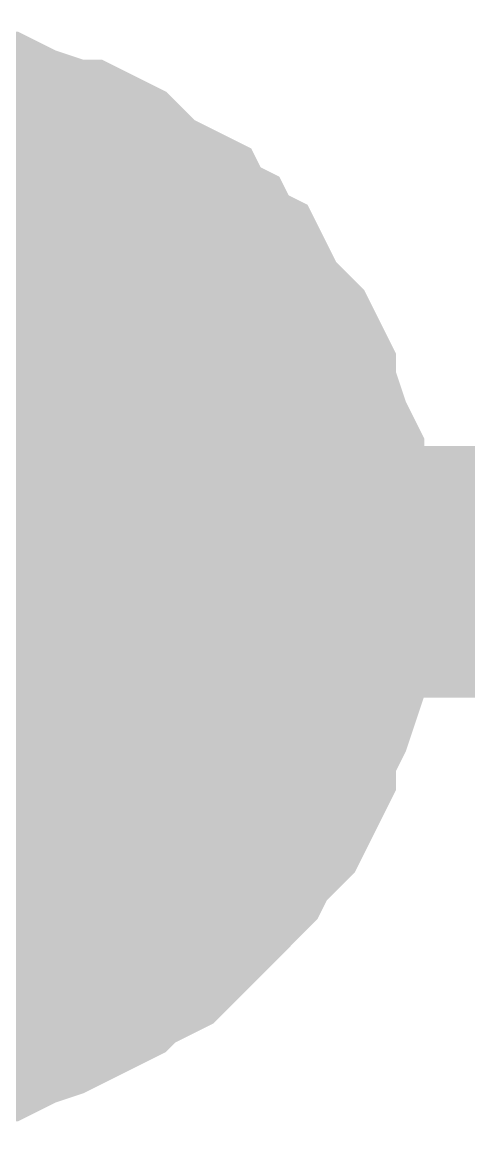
# Model space of a CAD drawing. Header units: inches. Extents: x 0 to 594, y 0 to 420.
# Drawn here: x 197.671 to 198.203, y 264.332 to 265.651 of the extents above; entities that cross this region are included whole.
import ezdxf

# ---------------------------------------------------------------- set-up
doc = ezdxf.new("R2010")
doc.units = ezdxf.units.IN
doc.layers.add('Sheet', color=255, linetype='Continuous')

msp = doc.modelspace()

# ---------------------------------------------------------------- linework, layer by layer
at = {"layer": 'Sheet'}
for points in [[(197.5072, 265.5013, 0.2997, 0.2997, 0), (197.5296, 265.5013, 0.2997, 0.2997, 0), (197.5632, 265.5013, 0.2997, 0.2997, 0), (197.5856, 265.4901, 0.2997, 0.2997, 0), (197.608, 265.4901, 0.2997, 0.2997, 0), (197.6304, 265.4901, 0.2997, 0.2997, 0), (197.6528, 265.4789, 0.2997, 0.2997, 0), (197.6864, 265.4677, 0.2997, 0.2997, 0), (197.7088, 265.4565, 0.2997, 0.2997, 0), (197.7312, 265.4565, 0.2997, 0.2997, 0), (197.7536, 265.4453, 0.2997, 0.2997, 0), (197.7648, 265.4341, 0.2997, 0.2997, 0), (197.7872, 265.4117, 0.2997, 0.2997, 0), (197.8096, 265.4005, 0.2997, 0.2997, 0), (197.832, 265.3893, 0.2997, 0.2997, 0), (197.8432, 265.3669, 0.2997, 0.2997, 0), (197.8656, 265.3557, 0.2997, 0.2997, 0), (197.8768, 265.3333, 0.2997, 0.2997, 0), (197.8992, 265.3221, 0.2997, 0.2997, 0), (197.9104, 265.2997, 0.2997, 0.2997, 0), (197.9216, 265.2773, 0.2997, 0.2997, 0), (197.944, 265.2549, 0.2997, 0.2997, 0), (197.9552, 265.2437, 0.2997, 0.2997, 0), (197.9664, 265.2213, 0.2997, 0.2997, 0), (197.9664, 265.1989, 0.2997, 0.2997, 0), (197.9776, 265.1765, 0.2997, 0.2997, 0), (197.9888, 265.1429, 0.2997, 0.2997, 0), (198, 265.1205, 0.2997, 0.2997, 0), (198, 265.0981, 0.2997, 0.2997, 0), (198, 265.0757, 0.2997, 0.2997, 0), (198.0112, 265.0533, 0.2997, 0.2997, 0), (198.0112, 265.0197, 0.2997, 0.2997, 0), (198.0112, 264.9973, 0.2997, 0.2997, 0)], [(197.5072, 265.5013, 0.2997, 0.2997, 0), (197.5296, 265.5013, 0.2997, 0.2997, 0), (197.5632, 265.5013, 0.2997, 0.2997, 0), (197.5856, 265.4901, 0.2997, 0.2997, 0), (197.608, 265.4901, 0.2997, 0.2997, 0), (197.6304, 265.4901, 0.2997, 0.2997, 0), (197.6528, 265.4789, 0.2997, 0.2997, 0), (197.6864, 265.4677, 0.2997, 0.2997, 0), (197.7088, 265.4565, 0.2997, 0.2997, 0), (197.7312, 265.4565, 0.2997, 0.2997, 0), (197.7536, 265.4453, 0.2997, 0.2997, 0), (197.7648, 265.4341, 0.2997, 0.2997, 0), (197.7872, 265.4117, 0.2997, 0.2997, 0), (197.8096, 265.4005, 0.2997, 0.2997, 0), (197.832, 265.3893, 0.2997, 0.2997, 0), (197.8432, 265.3669, 0.2997, 0.2997, 0), (197.8656, 265.3557, 0.2997, 0.2997, 0), (197.8768, 265.3333, 0.2997, 0.2997, 0), (197.8992, 265.3221, 0.2997, 0.2997, 0), (197.9104, 265.2997, 0.2997, 0.2997, 0), (197.9216, 265.2773, 0.2997, 0.2997, 0), (197.944, 265.2549, 0.2997, 0.2997, 0), (197.9552, 265.2437, 0.2997, 0.2997, 0), (197.9664, 265.2213, 0.2997, 0.2997, 0), (197.9664, 265.1989, 0.2997, 0.2997, 0), (197.9776, 265.1765, 0.2997, 0.2997, 0), (197.9888, 265.1429, 0.2997, 0.2997, 0), (198, 265.1205, 0.2997, 0.2997, 0), (198, 265.0981, 0.2997, 0.2997, 0), (198, 265.0757, 0.2997, 0.2997, 0), (198.0112, 265.0533, 0.2997, 0.2997, 0), (198.0112, 265.0197, 0.2997, 0.2997, 0), (198.0112, 264.9973, 0.2997, 0.2997, 0)], [(197.5072, 265.5013, 0.2997, 0.2997, 0), (197.5296, 265.5013, 0.2997, 0.2997, 0), (197.5632, 265.5013, 0.2997, 0.2997, 0), (197.5856, 265.4901, 0.2997, 0.2997, 0), (197.608, 265.4901, 0.2997, 0.2997, 0), (197.6304, 265.4901, 0.2997, 0.2997, 0), (197.6528, 265.4789, 0.2997, 0.2997, 0), (197.6864, 265.4677, 0.2997, 0.2997, 0), (197.7088, 265.4565, 0.2997, 0.2997, 0), (197.7312, 265.4565, 0.2997, 0.2997, 0), (197.7536, 265.4453, 0.2997, 0.2997, 0), (197.7648, 265.4341, 0.2997, 0.2997, 0), (197.7872, 265.4117, 0.2997, 0.2997, 0), (197.8096, 265.4005, 0.2997, 0.2997, 0), (197.832, 265.3893, 0.2997, 0.2997, 0), (197.8432, 265.3669, 0.2997, 0.2997, 0), (197.8656, 265.3557, 0.2997, 0.2997, 0), (197.8768, 265.3333, 0.2997, 0.2997, 0), (197.8992, 265.3221, 0.2997, 0.2997, 0), (197.9104, 265.2997, 0.2997, 0.2997, 0), (197.9216, 265.2773, 0.2997, 0.2997, 0), (197.944, 265.2549, 0.2997, 0.2997, 0), (197.9552, 265.2437, 0.2997, 0.2997, 0), (197.9664, 265.2213, 0.2997, 0.2997, 0), (197.9664, 265.1989, 0.2997, 0.2997, 0), (197.9776, 265.1765, 0.2997, 0.2997, 0), (197.9888, 265.1429, 0.2997, 0.2997, 0), (198, 265.1205, 0.2997, 0.2997, 0), (198, 265.0981, 0.2997, 0.2997, 0), (198, 265.0757, 0.2997, 0.2997, 0), (198.0112, 265.0533, 0.2997, 0.2997, 0), (198.0112, 265.0197, 0.2997, 0.2997, 0), (198.0112, 264.9973, 0.2997, 0.2997, 0)], [(197.5072, 265.5013, 0.2997, 0.2997, 0), (197.5296, 265.5013, 0.2997, 0.2997, 0), (197.5632, 265.5013, 0.2997, 0.2997, 0), (197.5856, 265.4901, 0.2997, 0.2997, 0), (197.608, 265.4901, 0.2997, 0.2997, 0), (197.6304, 265.4901, 0.2997, 0.2997, 0), (197.6528, 265.4789, 0.2997, 0.2997, 0), (197.6864, 265.4677, 0.2997, 0.2997, 0), (197.7088, 265.4565, 0.2997, 0.2997, 0), (197.7312, 265.4565, 0.2997, 0.2997, 0), (197.7536, 265.4453, 0.2997, 0.2997, 0), (197.7648, 265.4341, 0.2997, 0.2997, 0), (197.7872, 265.4117, 0.2997, 0.2997, 0), (197.8096, 265.4005, 0.2997, 0.2997, 0), (197.832, 265.3893, 0.2997, 0.2997, 0), (197.8432, 265.3669, 0.2997, 0.2997, 0), (197.8656, 265.3557, 0.2997, 0.2997, 0), (197.8768, 265.3333, 0.2997, 0.2997, 0), (197.8992, 265.3221, 0.2997, 0.2997, 0), (197.9104, 265.2997, 0.2997, 0.2997, 0), (197.9216, 265.2773, 0.2997, 0.2997, 0), (197.944, 265.2549, 0.2997, 0.2997, 0), (197.9552, 265.2437, 0.2997, 0.2997, 0), (197.9664, 265.2213, 0.2997, 0.2997, 0), (197.9664, 265.1989, 0.2997, 0.2997, 0), (197.9776, 265.1765, 0.2997, 0.2997, 0), (197.9888, 265.1429, 0.2997, 0.2997, 0), (198, 265.1205, 0.2997, 0.2997, 0), (198, 265.0981, 0.2997, 0.2997, 0), (198, 265.0757, 0.2997, 0.2997, 0), (198.0112, 265.0533, 0.2997, 0.2997, 0), (198.0112, 265.0197, 0.2997, 0.2997, 0), (198.0112, 264.9973, 0.2997, 0.2997, 0)], [(197.5072, 265.5013, 0.2997, 0.2997, 0), (197.5296, 265.5013, 0.2997, 0.2997, 0), (197.5632, 265.5013, 0.2997, 0.2997, 0), (197.5856, 265.4901, 0.2997, 0.2997, 0), (197.608, 265.4901, 0.2997, 0.2997, 0), (197.6304, 265.4901, 0.2997, 0.2997, 0), (197.6528, 265.4789, 0.2997, 0.2997, 0), (197.6864, 265.4677, 0.2997, 0.2997, 0), (197.7088, 265.4565, 0.2997, 0.2997, 0), (197.7312, 265.4565, 0.2997, 0.2997, 0), (197.7536, 265.4453, 0.2997, 0.2997, 0), (197.7648, 265.4341, 0.2997, 0.2997, 0), (197.7872, 265.4117, 0.2997, 0.2997, 0), (197.8096, 265.4005, 0.2997, 0.2997, 0), (197.832, 265.3893, 0.2997, 0.2997, 0), (197.8432, 265.3669, 0.2997, 0.2997, 0), (197.8656, 265.3557, 0.2997, 0.2997, 0), (197.8768, 265.3333, 0.2997, 0.2997, 0), (197.8992, 265.3221, 0.2997, 0.2997, 0), (197.9104, 265.2997, 0.2997, 0.2997, 0), (197.9216, 265.2773, 0.2997, 0.2997, 0), (197.944, 265.2549, 0.2997, 0.2997, 0), (197.9552, 265.2437, 0.2997, 0.2997, 0), (197.9664, 265.2213, 0.2997, 0.2997, 0), (197.9664, 265.1989, 0.2997, 0.2997, 0), (197.9776, 265.1765, 0.2997, 0.2997, 0), (197.9888, 265.1429, 0.2997, 0.2997, 0), (198, 265.1205, 0.2997, 0.2997, 0), (198, 265.0981, 0.2997, 0.2997, 0), (198, 265.0757, 0.2997, 0.2997, 0), (198.0112, 265.0533, 0.2997, 0.2997, 0), (198.0112, 265.0197, 0.2997, 0.2997, 0), (198.0112, 264.9973, 0.2997, 0.2997, 0)], [(197.608, 265.4901, 0.0991, 0.0991, 0), (197.6304, 265.4901, 0.0991, 0.0991, 0), (197.6528, 265.4789, 0.0991, 0.0991, 0), (197.6864, 265.4677, 0.0991, 0.0991, 0), (197.7088, 265.4565, 0.0991, 0.0991, 0), (197.7312, 265.4565, 0.0991, 0.0991, 0), (197.7536, 265.4453, 0.0991, 0.0991, 0), (197.7648, 265.4341, 0.0991, 0.0991, 0), (197.7872, 265.4117, 0.0991, 0.0991, 0), (197.8096, 265.4005, 0.0991, 0.0991, 0), (197.832, 265.3893, 0.0991, 0.0991, 0), (197.8432, 265.3669, 0.0991, 0.0991, 0), (197.8656, 265.3557, 0.0991, 0.0991, 0), (197.8768, 265.3333, 0.0991, 0.0991, 0), (197.8992, 265.3221, 0.0991, 0.0991, 0), (197.9104, 265.2997, 0.0991, 0.0991, 0), (197.9216, 265.2773, 0.0991, 0.0991, 0), (197.944, 265.2549, 0.0991, 0.0991, 0), (197.9552, 265.2437, 0.0991, 0.0991, 0), (197.9664, 265.2213, 0.0991, 0.0991, 0), (197.9664, 265.1989, 0.0991, 0.0991, 0), (197.9776, 265.1765, 0.0991, 0.0991, 0), (197.9888, 265.1429, 0.0991, 0.0991, 0), (198, 265.1205, 0.0991, 0.0991, 0), (198, 265.0981, 0.0991, 0.0991, 0), (198, 265.0757, 0.0991, 0.0991, 0), (198.0112, 265.0533, 0.0991, 0.0991, 0), (198.0112, 265.0197, 0.0991, 0.0991, 0), (198.0112, 264.9973, 0.0991, 0.0991, 0)], [(197.608, 265.4901, 0.0991, 0.0991, 0), (197.6304, 265.4901, 0.0991, 0.0991, 0), (197.6528, 265.4789, 0.0991, 0.0991, 0), (197.6864, 265.4677, 0.0991, 0.0991, 0), (197.7088, 265.4565, 0.0991, 0.0991, 0), (197.7312, 265.4565, 0.0991, 0.0991, 0), (197.7536, 265.4453, 0.0991, 0.0991, 0), (197.7648, 265.4341, 0.0991, 0.0991, 0), (197.7872, 265.4117, 0.0991, 0.0991, 0), (197.8096, 265.4005, 0.0991, 0.0991, 0), (197.832, 265.3893, 0.0991, 0.0991, 0), (197.8432, 265.3669, 0.0991, 0.0991, 0), (197.8656, 265.3557, 0.0991, 0.0991, 0), (197.8768, 265.3333, 0.0991, 0.0991, 0), (197.8992, 265.3221, 0.0991, 0.0991, 0), (197.9104, 265.2997, 0.0991, 0.0991, 0), (197.9216, 265.2773, 0.0991, 0.0991, 0), (197.944, 265.2549, 0.0991, 0.0991, 0), (197.9552, 265.2437, 0.0991, 0.0991, 0), (197.9664, 265.2213, 0.0991, 0.0991, 0), (197.9664, 265.1989, 0.0991, 0.0991, 0), (197.9776, 265.1765, 0.0991, 0.0991, 0), (197.9888, 265.1429, 0.0991, 0.0991, 0), (198, 265.1205, 0.0991, 0.0991, 0), (198, 265.0981, 0.0991, 0.0991, 0), (198, 265.0757, 0.0991, 0.0991, 0), (198.0112, 265.0533, 0.0991, 0.0991, 0), (198.0112, 265.0197, 0.0991, 0.0991, 0), (198.0112, 264.9973, 0.0991, 0.0991, 0)], [(197.608, 265.4901, 0.0991, 0.0991, 0), (197.6304, 265.4901, 0.0991, 0.0991, 0), (197.6528, 265.4789, 0.0991, 0.0991, 0), (197.6864, 265.4677, 0.0991, 0.0991, 0), (197.7088, 265.4565, 0.0991, 0.0991, 0), (197.7312, 265.4565, 0.0991, 0.0991, 0), (197.7536, 265.4453, 0.0991, 0.0991, 0), (197.7648, 265.4341, 0.0991, 0.0991, 0), (197.7872, 265.4117, 0.0991, 0.0991, 0), (197.8096, 265.4005, 0.0991, 0.0991, 0), (197.832, 265.3893, 0.0991, 0.0991, 0), (197.8432, 265.3669, 0.0991, 0.0991, 0), (197.8656, 265.3557, 0.0991, 0.0991, 0), (197.8768, 265.3333, 0.0991, 0.0991, 0), (197.8992, 265.3221, 0.0991, 0.0991, 0), (197.9104, 265.2997, 0.0991, 0.0991, 0), (197.9216, 265.2773, 0.0991, 0.0991, 0), (197.944, 265.2549, 0.0991, 0.0991, 0), (197.9552, 265.2437, 0.0991, 0.0991, 0), (197.9664, 265.2213, 0.0991, 0.0991, 0), (197.9664, 265.1989, 0.0991, 0.0991, 0), (197.9776, 265.1765, 0.0991, 0.0991, 0), (197.9888, 265.1429, 0.0991, 0.0991, 0), (198, 265.1205, 0.0991, 0.0991, 0), (198, 265.0981, 0.0991, 0.0991, 0), (198, 265.0757, 0.0991, 0.0991, 0), (198.0112, 265.0533, 0.0991, 0.0991, 0), (198.0112, 265.0197, 0.0991, 0.0991, 0), (198.0112, 264.9973, 0.0991, 0.0991, 0)], [(197.608, 265.4901, 0.0991, 0.0991, 0), (197.6304, 265.4901, 0.0991, 0.0991, 0), (197.6528, 265.4789, 0.0991, 0.0991, 0), (197.6864, 265.4677, 0.0991, 0.0991, 0), (197.7088, 265.4565, 0.0991, 0.0991, 0), (197.7312, 265.4565, 0.0991, 0.0991, 0), (197.7536, 265.4453, 0.0991, 0.0991, 0), (197.7648, 265.4341, 0.0991, 0.0991, 0), (197.7872, 265.4117, 0.0991, 0.0991, 0), (197.8096, 265.4005, 0.0991, 0.0991, 0), (197.832, 265.3893, 0.0991, 0.0991, 0), (197.8432, 265.3669, 0.0991, 0.0991, 0), (197.8656, 265.3557, 0.0991, 0.0991, 0), (197.8768, 265.3333, 0.0991, 0.0991, 0), (197.8992, 265.3221, 0.0991, 0.0991, 0), (197.9104, 265.2997, 0.0991, 0.0991, 0), (197.9216, 265.2773, 0.0991, 0.0991, 0), (197.944, 265.2549, 0.0991, 0.0991, 0), (197.9552, 265.2437, 0.0991, 0.0991, 0), (197.9664, 265.2213, 0.0991, 0.0991, 0), (197.9664, 265.1989, 0.0991, 0.0991, 0), (197.9776, 265.1765, 0.0991, 0.0991, 0), (197.9888, 265.1429, 0.0991, 0.0991, 0), (198, 265.1205, 0.0991, 0.0991, 0), (198, 265.0981, 0.0991, 0.0991, 0), (198, 265.0757, 0.0991, 0.0991, 0), (198.0112, 265.0533, 0.0991, 0.0991, 0), (198.0112, 265.0197, 0.0991, 0.0991, 0), (198.0112, 264.9973, 0.0991, 0.0991, 0)], [(197.608, 265.4901, 0.0991, 0.0991, 0), (197.6304, 265.4901, 0.0991, 0.0991, 0), (197.6528, 265.4789, 0.0991, 0.0991, 0), (197.6864, 265.4677, 0.0991, 0.0991, 0), (197.7088, 265.4565, 0.0991, 0.0991, 0), (197.7312, 265.4565, 0.0991, 0.0991, 0), (197.7536, 265.4453, 0.0991, 0.0991, 0), (197.7648, 265.4341, 0.0991, 0.0991, 0), (197.7872, 265.4117, 0.0991, 0.0991, 0), (197.8096, 265.4005, 0.0991, 0.0991, 0), (197.832, 265.3893, 0.0991, 0.0991, 0), (197.8432, 265.3669, 0.0991, 0.0991, 0), (197.8656, 265.3557, 0.0991, 0.0991, 0), (197.8768, 265.3333, 0.0991, 0.0991, 0), (197.8992, 265.3221, 0.0991, 0.0991, 0), (197.9104, 265.2997, 0.0991, 0.0991, 0), (197.9216, 265.2773, 0.0991, 0.0991, 0), (197.944, 265.2549, 0.0991, 0.0991, 0), (197.9552, 265.2437, 0.0991, 0.0991, 0), (197.9664, 265.2213, 0.0991, 0.0991, 0), (197.9664, 265.1989, 0.0991, 0.0991, 0), (197.9776, 265.1765, 0.0991, 0.0991, 0), (197.9888, 265.1429, 0.0991, 0.0991, 0), (198, 265.1205, 0.0991, 0.0991, 0), (198, 265.0981, 0.0991, 0.0991, 0), (198, 265.0757, 0.0991, 0.0991, 0), (198.0112, 265.0533, 0.0991, 0.0991, 0), (198.0112, 265.0197, 0.0991, 0.0991, 0), (198.0112, 264.9973, 0.0991, 0.0991, 0)], [(192.5012, 264.9973, 0.2997, 0.2997, 0), (197.5072, 264.9973, 0.2997, 0.2997, 0), (205.0106, 264.9973, 0.2997, 0.2997, 0)], [(198.0112, 264.9973, 0.2997, 0.2997, 0), (198.0112, 264.9749, 0.2997, 0.2997, 0), (198.0112, 264.9413, 0.2997, 0.2997, 0), (198, 264.9189, 0.2997, 0.2997, 0), (198, 264.8965, 0.2997, 0.2997, 0), (198, 264.8741, 0.2997, 0.2997, 0), (197.9888, 264.8406, 0.2997, 0.2997, 0), (197.9776, 264.8182, 0.2997, 0.2997, 0), (197.9664, 264.7958, 0.2997, 0.2997, 0), (197.9664, 264.7734, 0.2997, 0.2997, 0), (197.9552, 264.751, 0.2997, 0.2997, 0), (197.944, 264.7286, 0.2997, 0.2997, 0), (197.9216, 264.7062, 0.2997, 0.2997, 0), (197.9104, 264.695, 0.2997, 0.2997, 0), (197.8992, 264.6726, 0.2997, 0.2997, 0), (197.8768, 264.6502, 0.2997, 0.2997, 0), (197.8656, 264.639, 0.2997, 0.2997, 0), (197.8432, 264.6166, 0.2997, 0.2997, 0), (197.832, 264.6054, 0.2997, 0.2997, 0), (197.8096, 264.583, 0.2997, 0.2997, 0), (197.7872, 264.5718, 0.2997, 0.2997, 0), (197.7648, 264.5606, 0.2997, 0.2997, 0), (197.7536, 264.5494, 0.2997, 0.2997, 0), (197.7312, 264.5382, 0.2997, 0.2997, 0), (197.7088, 264.527, 0.2997, 0.2997, 0), (197.6864, 264.5158, 0.2997, 0.2997, 0), (197.6528, 264.5046, 0.2997, 0.2997, 0), (197.6304, 264.4934, 0.2997, 0.2997, 0), (197.608, 264.4934, 0.2997, 0.2997, 0), (197.5856, 264.4934, 0.2997, 0.2997, 0), (197.5632, 264.4822, 0.2997, 0.2997, 0), (197.5296, 264.4822, 0.2997, 0.2997, 0), (197.5072, 264.4822, 0.2997, 0.2997, 0)], [(198.0112, 264.9973, 0.2997, 0.2997, 0), (198.0112, 264.9749, 0.2997, 0.2997, 0), (198.0112, 264.9413, 0.2997, 0.2997, 0), (198, 264.9189, 0.2997, 0.2997, 0), (198, 264.8965, 0.2997, 0.2997, 0), (198, 264.8741, 0.2997, 0.2997, 0), (197.9888, 264.8406, 0.2997, 0.2997, 0), (197.9776, 264.8182, 0.2997, 0.2997, 0), (197.9664, 264.7958, 0.2997, 0.2997, 0), (197.9664, 264.7734, 0.2997, 0.2997, 0), (197.9552, 264.751, 0.2997, 0.2997, 0), (197.944, 264.7286, 0.2997, 0.2997, 0), (197.9216, 264.7062, 0.2997, 0.2997, 0), (197.9104, 264.695, 0.2997, 0.2997, 0), (197.8992, 264.6726, 0.2997, 0.2997, 0), (197.8768, 264.6502, 0.2997, 0.2997, 0), (197.8656, 264.639, 0.2997, 0.2997, 0), (197.8432, 264.6166, 0.2997, 0.2997, 0), (197.832, 264.6054, 0.2997, 0.2997, 0), (197.8096, 264.583, 0.2997, 0.2997, 0), (197.7872, 264.5718, 0.2997, 0.2997, 0), (197.7648, 264.5606, 0.2997, 0.2997, 0), (197.7536, 264.5494, 0.2997, 0.2997, 0), (197.7312, 264.5382, 0.2997, 0.2997, 0), (197.7088, 264.527, 0.2997, 0.2997, 0), (197.6864, 264.5158, 0.2997, 0.2997, 0), (197.6528, 264.5046, 0.2997, 0.2997, 0), (197.6304, 264.4934, 0.2997, 0.2997, 0), (197.608, 264.4934, 0.2997, 0.2997, 0), (197.5856, 264.4934, 0.2997, 0.2997, 0), (197.5632, 264.4822, 0.2997, 0.2997, 0), (197.5296, 264.4822, 0.2997, 0.2997, 0), (197.5072, 264.4822, 0.2997, 0.2997, 0)], [(198.0112, 264.9973, 0.2997, 0.2997, 0), (198.0112, 264.9749, 0.2997, 0.2997, 0), (198.0112, 264.9413, 0.2997, 0.2997, 0), (198, 264.9189, 0.2997, 0.2997, 0), (198, 264.8965, 0.2997, 0.2997, 0), (198, 264.8741, 0.2997, 0.2997, 0), (197.9888, 264.8406, 0.2997, 0.2997, 0), (197.9776, 264.8182, 0.2997, 0.2997, 0), (197.9664, 264.7958, 0.2997, 0.2997, 0), (197.9664, 264.7734, 0.2997, 0.2997, 0), (197.9552, 264.751, 0.2997, 0.2997, 0), (197.944, 264.7286, 0.2997, 0.2997, 0), (197.9216, 264.7062, 0.2997, 0.2997, 0), (197.9104, 264.695, 0.2997, 0.2997, 0), (197.8992, 264.6726, 0.2997, 0.2997, 0), (197.8768, 264.6502, 0.2997, 0.2997, 0), (197.8656, 264.639, 0.2997, 0.2997, 0), (197.8432, 264.6166, 0.2997, 0.2997, 0), (197.832, 264.6054, 0.2997, 0.2997, 0), (197.8096, 264.583, 0.2997, 0.2997, 0), (197.7872, 264.5718, 0.2997, 0.2997, 0), (197.7648, 264.5606, 0.2997, 0.2997, 0), (197.7536, 264.5494, 0.2997, 0.2997, 0), (197.7312, 264.5382, 0.2997, 0.2997, 0), (197.7088, 264.527, 0.2997, 0.2997, 0), (197.6864, 264.5158, 0.2997, 0.2997, 0), (197.6528, 264.5046, 0.2997, 0.2997, 0), (197.6304, 264.4934, 0.2997, 0.2997, 0), (197.608, 264.4934, 0.2997, 0.2997, 0), (197.5856, 264.4934, 0.2997, 0.2997, 0), (197.5632, 264.4822, 0.2997, 0.2997, 0), (197.5296, 264.4822, 0.2997, 0.2997, 0), (197.5072, 264.4822, 0.2997, 0.2997, 0)], [(198.0112, 264.9973, 0.2997, 0.2997, 0), (198.0112, 264.9749, 0.2997, 0.2997, 0), (198.0112, 264.9413, 0.2997, 0.2997, 0), (198, 264.9189, 0.2997, 0.2997, 0), (198, 264.8965, 0.2997, 0.2997, 0), (198, 264.8741, 0.2997, 0.2997, 0), (197.9888, 264.8406, 0.2997, 0.2997, 0), (197.9776, 264.8182, 0.2997, 0.2997, 0), (197.9664, 264.7958, 0.2997, 0.2997, 0), (197.9664, 264.7734, 0.2997, 0.2997, 0), (197.9552, 264.751, 0.2997, 0.2997, 0), (197.944, 264.7286, 0.2997, 0.2997, 0), (197.9216, 264.7062, 0.2997, 0.2997, 0), (197.9104, 264.695, 0.2997, 0.2997, 0), (197.8992, 264.6726, 0.2997, 0.2997, 0), (197.8768, 264.6502, 0.2997, 0.2997, 0), (197.8656, 264.639, 0.2997, 0.2997, 0), (197.8432, 264.6166, 0.2997, 0.2997, 0), (197.832, 264.6054, 0.2997, 0.2997, 0), (197.8096, 264.583, 0.2997, 0.2997, 0), (197.7872, 264.5718, 0.2997, 0.2997, 0), (197.7648, 264.5606, 0.2997, 0.2997, 0), (197.7536, 264.5494, 0.2997, 0.2997, 0), (197.7312, 264.5382, 0.2997, 0.2997, 0), (197.7088, 264.527, 0.2997, 0.2997, 0), (197.6864, 264.5158, 0.2997, 0.2997, 0), (197.6528, 264.5046, 0.2997, 0.2997, 0), (197.6304, 264.4934, 0.2997, 0.2997, 0), (197.608, 264.4934, 0.2997, 0.2997, 0), (197.5856, 264.4934, 0.2997, 0.2997, 0), (197.5632, 264.4822, 0.2997, 0.2997, 0), (197.5296, 264.4822, 0.2997, 0.2997, 0), (197.5072, 264.4822, 0.2997, 0.2997, 0)], [(198.0112, 264.9973, 0.2997, 0.2997, 0), (198.0112, 264.9749, 0.2997, 0.2997, 0), (198.0112, 264.9413, 0.2997, 0.2997, 0), (198, 264.9189, 0.2997, 0.2997, 0), (198, 264.8965, 0.2997, 0.2997, 0), (198, 264.8741, 0.2997, 0.2997, 0), (197.9888, 264.8406, 0.2997, 0.2997, 0), (197.9776, 264.8182, 0.2997, 0.2997, 0), (197.9664, 264.7958, 0.2997, 0.2997, 0), (197.9664, 264.7734, 0.2997, 0.2997, 0), (197.9552, 264.751, 0.2997, 0.2997, 0), (197.944, 264.7286, 0.2997, 0.2997, 0), (197.9216, 264.7062, 0.2997, 0.2997, 0), (197.9104, 264.695, 0.2997, 0.2997, 0), (197.8992, 264.6726, 0.2997, 0.2997, 0), (197.8768, 264.6502, 0.2997, 0.2997, 0), (197.8656, 264.639, 0.2997, 0.2997, 0), (197.8432, 264.6166, 0.2997, 0.2997, 0), (197.832, 264.6054, 0.2997, 0.2997, 0), (197.8096, 264.583, 0.2997, 0.2997, 0), (197.7872, 264.5718, 0.2997, 0.2997, 0), (197.7648, 264.5606, 0.2997, 0.2997, 0), (197.7536, 264.5494, 0.2997, 0.2997, 0), (197.7312, 264.5382, 0.2997, 0.2997, 0), (197.7088, 264.527, 0.2997, 0.2997, 0), (197.6864, 264.5158, 0.2997, 0.2997, 0), (197.6528, 264.5046, 0.2997, 0.2997, 0), (197.6304, 264.4934, 0.2997, 0.2997, 0), (197.608, 264.4934, 0.2997, 0.2997, 0), (197.5856, 264.4934, 0.2997, 0.2997, 0), (197.5632, 264.4822, 0.2997, 0.2997, 0), (197.5296, 264.4822, 0.2997, 0.2997, 0), (197.5072, 264.4822, 0.2997, 0.2997, 0)], [(198.0112, 264.9973, 0.2997, 0.2997, 0), (198.0112, 264.9973, 0.2997, 0.2997, 0), (198.0112, 264.9973, 0.2997, 0.2997, 0), (198.0112, 264.9973, 0.2997, 0.2997, 0), (198.0112, 264.9973, 0.2997, 0.2997, 0), (198.0112, 264.9973, 0.2997, 0.2997, 0), (198.0112, 264.9973, 0.2997, 0.2997, 0), (198.0112, 264.9973, 0.2997, 0.2997, 0), (198.0112, 264.9973, 0.2997, 0.2997, 0), (198.0112, 264.9973, 0.2997, 0.2997, 0), (198.0112, 264.9973, 0.2997, 0.2997, 0), (198.0112, 264.9973, 0.2997, 0.2997, 0), (198.0112, 264.9973, 0.2997, 0.2997, 0), (198.0112, 264.9973, 0.2997, 0.2997, 0), (198.0112, 264.9973, 0.2997, 0.2997, 0), (198.0112, 264.9973, 0.2997, 0.2997, 0), (198.0112, 264.9973, 0.2997, 0.2997, 0), (198.0112, 264.9973, 0.2997, 0.2997, 0), (198.0112, 264.9973, 0.2997, 0.2997, 0), (198.0112, 264.9973, 0.2997, 0.2997, 0), (198.0112, 264.9973, 0.2997, 0.2997, 0), (198.0112, 264.9973, 0.2997, 0.2997, 0), (198.0112, 264.9973, 0.2997, 0.2997, 0), (198.0112, 264.9973, 0.2997, 0.2997, 0), (198.0112, 264.9973, 0.2997, 0.2997, 0), (198.0112, 264.9973, 0.2997, 0.2997, 0), (198.0112, 264.9973, 0.2997, 0.2997, 0), (198.0112, 264.9973, 0.2997, 0.2997, 0), (198.0112, 264.9973, 0.2997, 0.2997, 0), (198.0112, 264.9973, 0.2997, 0.2997, 0), (198.0112, 264.9973, 0.2997, 0.2997, 0), (198.0112, 264.9973, 0.2997, 0.2997, 0), (198.0112, 264.9973, 0.2997, 0.2997, 0)], [(198.0112, 264.9973, 0.2997, 0.2997, 0), (198.0112, 264.9973, 0.2997, 0.2997, 0)], [(198.0112, 264.9973, 0.2997, 0.2997, 0), (198.0112, 264.9973, 0.2997, 0.2997, 0), (198.0112, 264.9973, 0.2997, 0.2997, 0), (198.0112, 264.9973, 0.2997, 0.2997, 0), (198.0112, 264.9973, 0.2997, 0.2997, 0), (198.0112, 264.9973, 0.2997, 0.2997, 0), (198.0112, 264.9973, 0.2997, 0.2997, 0), (198.0112, 264.9973, 0.2997, 0.2997, 0), (198.0112, 264.9973, 0.2997, 0.2997, 0), (198.0112, 264.9973, 0.2997, 0.2997, 0), (198.0112, 264.9973, 0.2997, 0.2997, 0), (198.0112, 264.9973, 0.2997, 0.2997, 0), (198.0112, 264.9973, 0.2997, 0.2997, 0), (198.0112, 264.9973, 0.2997, 0.2997, 0), (198.0112, 264.9973, 0.2997, 0.2997, 0), (198.0112, 264.9973, 0.2997, 0.2997, 0), (198.0112, 264.9973, 0.2997, 0.2997, 0), (198.0112, 264.9973, 0.2997, 0.2997, 0), (198.0112, 264.9973, 0.2997, 0.2997, 0), (198.0112, 264.9973, 0.2997, 0.2997, 0), (198.0112, 264.9973, 0.2997, 0.2997, 0), (198.0112, 264.9973, 0.2997, 0.2997, 0), (198.0112, 264.9973, 0.2997, 0.2997, 0), (198.0112, 264.9973, 0.2997, 0.2997, 0), (198.0112, 264.9973, 0.2997, 0.2997, 0), (198.0112, 264.9973, 0.2997, 0.2997, 0), (198.0112, 264.9973, 0.2997, 0.2997, 0), (198.0112, 264.9973, 0.2997, 0.2997, 0), (198.0112, 264.9973, 0.2997, 0.2997, 0), (198.0112, 264.9973, 0.2997, 0.2997, 0), (198.0112, 264.9973, 0.2997, 0.2997, 0), (198.0112, 264.9973, 0.2997, 0.2997, 0), (198.0112, 264.9973, 0.2997, 0.2997, 0)], [(198.0112, 264.9973, 0.2997, 0.2997, 0), (198.0112, 264.9973, 0.2997, 0.2997, 0)], [(198.0112, 264.9973, 0.2997, 0.2997, 0), (198.0112, 264.9973, 0.2997, 0.2997, 0), (198.0112, 264.9973, 0.2997, 0.2997, 0), (198.0112, 264.9973, 0.2997, 0.2997, 0), (198.0112, 264.9973, 0.2997, 0.2997, 0), (198.0112, 264.9973, 0.2997, 0.2997, 0), (198.0112, 264.9973, 0.2997, 0.2997, 0), (198.0112, 264.9973, 0.2997, 0.2997, 0), (198.0112, 264.9973, 0.2997, 0.2997, 0), (198.0112, 264.9973, 0.2997, 0.2997, 0), (198.0112, 264.9973, 0.2997, 0.2997, 0), (198.0112, 264.9973, 0.2997, 0.2997, 0), (198.0112, 264.9973, 0.2997, 0.2997, 0), (198.0112, 264.9973, 0.2997, 0.2997, 0), (198.0112, 264.9973, 0.2997, 0.2997, 0), (198.0112, 264.9973, 0.2997, 0.2997, 0), (198.0112, 264.9973, 0.2997, 0.2997, 0), (198.0112, 264.9973, 0.2997, 0.2997, 0), (198.0112, 264.9973, 0.2997, 0.2997, 0), (198.0112, 264.9973, 0.2997, 0.2997, 0), (198.0112, 264.9973, 0.2997, 0.2997, 0), (198.0112, 264.9973, 0.2997, 0.2997, 0), (198.0112, 264.9973, 0.2997, 0.2997, 0), (198.0112, 264.9973, 0.2997, 0.2997, 0), (198.0112, 264.9973, 0.2997, 0.2997, 0), (198.0112, 264.9973, 0.2997, 0.2997, 0), (198.0112, 264.9973, 0.2997, 0.2997, 0), (198.0112, 264.9973, 0.2997, 0.2997, 0), (198.0112, 264.9973, 0.2997, 0.2997, 0), (198.0112, 264.9973, 0.2997, 0.2997, 0), (198.0112, 264.9973, 0.2997, 0.2997, 0), (198.0112, 264.9973, 0.2997, 0.2997, 0), (198.0112, 264.9973, 0.2997, 0.2997, 0)], [(198.0112, 264.9973, 0.2997, 0.2997, 0), (198.0112, 264.9973, 0.2997, 0.2997, 0)], [(198.0112, 264.9973, 0.2997, 0.2997, 0), (198.0112, 264.9973, 0.2997, 0.2997, 0), (198.0112, 264.9973, 0.2997, 0.2997, 0), (198.0112, 264.9973, 0.2997, 0.2997, 0), (198.0112, 264.9973, 0.2997, 0.2997, 0), (198.0112, 264.9973, 0.2997, 0.2997, 0), (198.0112, 264.9973, 0.2997, 0.2997, 0), (198.0112, 264.9973, 0.2997, 0.2997, 0), (198.0112, 264.9973, 0.2997, 0.2997, 0), (198.0112, 264.9973, 0.2997, 0.2997, 0), (198.0112, 264.9973, 0.2997, 0.2997, 0), (198.0112, 264.9973, 0.2997, 0.2997, 0), (198.0112, 264.9973, 0.2997, 0.2997, 0), (198.0112, 264.9973, 0.2997, 0.2997, 0), (198.0112, 264.9973, 0.2997, 0.2997, 0), (198.0112, 264.9973, 0.2997, 0.2997, 0), (198.0112, 264.9973, 0.2997, 0.2997, 0), (198.0112, 264.9973, 0.2997, 0.2997, 0), (198.0112, 264.9973, 0.2997, 0.2997, 0), (198.0112, 264.9973, 0.2997, 0.2997, 0), (198.0112, 264.9973, 0.2997, 0.2997, 0), (198.0112, 264.9973, 0.2997, 0.2997, 0), (198.0112, 264.9973, 0.2997, 0.2997, 0), (198.0112, 264.9973, 0.2997, 0.2997, 0), (198.0112, 264.9973, 0.2997, 0.2997, 0), (198.0112, 264.9973, 0.2997, 0.2997, 0), (198.0112, 264.9973, 0.2997, 0.2997, 0), (198.0112, 264.9973, 0.2997, 0.2997, 0), (198.0112, 264.9973, 0.2997, 0.2997, 0), (198.0112, 264.9973, 0.2997, 0.2997, 0), (198.0112, 264.9973, 0.2997, 0.2997, 0), (198.0112, 264.9973, 0.2997, 0.2997, 0), (198.0112, 264.9973, 0.2997, 0.2997, 0)], [(198.0112, 264.9973, 0.2997, 0.2997, 0), (198.0112, 264.9973, 0.2997, 0.2997, 0)], [(198.0112, 264.9973, 0.2997, 0.2997, 0), (198.0112, 264.9973, 0.2997, 0.2997, 0), (198.0112, 264.9973, 0.2997, 0.2997, 0), (198.0112, 264.9973, 0.2997, 0.2997, 0), (198.0112, 264.9973, 0.2997, 0.2997, 0), (198.0112, 264.9973, 0.2997, 0.2997, 0), (198.0112, 264.9973, 0.2997, 0.2997, 0), (198.0112, 264.9973, 0.2997, 0.2997, 0), (198.0112, 264.9973, 0.2997, 0.2997, 0), (198.0112, 264.9973, 0.2997, 0.2997, 0), (198.0112, 264.9973, 0.2997, 0.2997, 0), (198.0112, 264.9973, 0.2997, 0.2997, 0), (198.0112, 264.9973, 0.2997, 0.2997, 0), (198.0112, 264.9973, 0.2997, 0.2997, 0), (198.0112, 264.9973, 0.2997, 0.2997, 0), (198.0112, 264.9973, 0.2997, 0.2997, 0), (198.0112, 264.9973, 0.2997, 0.2997, 0), (198.0112, 264.9973, 0.2997, 0.2997, 0), (198.0112, 264.9973, 0.2997, 0.2997, 0), (198.0112, 264.9973, 0.2997, 0.2997, 0), (198.0112, 264.9973, 0.2997, 0.2997, 0), (198.0112, 264.9973, 0.2997, 0.2997, 0), (198.0112, 264.9973, 0.2997, 0.2997, 0), (198.0112, 264.9973, 0.2997, 0.2997, 0), (198.0112, 264.9973, 0.2997, 0.2997, 0), (198.0112, 264.9973, 0.2997, 0.2997, 0), (198.0112, 264.9973, 0.2997, 0.2997, 0), (198.0112, 264.9973, 0.2997, 0.2997, 0), (198.0112, 264.9973, 0.2997, 0.2997, 0), (198.0112, 264.9973, 0.2997, 0.2997, 0), (198.0112, 264.9973, 0.2997, 0.2997, 0), (198.0112, 264.9973, 0.2997, 0.2997, 0), (198.0112, 264.9973, 0.2997, 0.2997, 0)], [(198.0112, 264.9973, 0.2997, 0.2997, 0), (198.0112, 264.9973, 0.2997, 0.2997, 0)], [(198.0112, 264.9973, 0.0991, 0.0991, 0), (198.0112, 264.9749, 0.0991, 0.0991, 0), (198.0112, 264.9413, 0.0991, 0.0991, 0), (198, 264.9189, 0.0991, 0.0991, 0), (198, 264.8965, 0.0991, 0.0991, 0), (198, 264.8741, 0.0991, 0.0991, 0), (197.9888, 264.8406, 0.0991, 0.0991, 0), (197.9776, 264.8182, 0.0991, 0.0991, 0), (197.9664, 264.7958, 0.0991, 0.0991, 0), (197.9664, 264.7734, 0.0991, 0.0991, 0), (197.9552, 264.751, 0.0991, 0.0991, 0), (197.944, 264.7286, 0.0991, 0.0991, 0), (197.9216, 264.7062, 0.0991, 0.0991, 0), (197.9104, 264.695, 0.0991, 0.0991, 0), (197.8992, 264.6726, 0.0991, 0.0991, 0), (197.8768, 264.6502, 0.0991, 0.0991, 0), (197.8656, 264.639, 0.0991, 0.0991, 0), (197.8432, 264.6166, 0.0991, 0.0991, 0), (197.832, 264.6054, 0.0991, 0.0991, 0), (197.8096, 264.583, 0.0991, 0.0991, 0), (197.7872, 264.5718, 0.0991, 0.0991, 0), (197.7648, 264.5606, 0.0991, 0.0991, 0), (197.7536, 264.5494, 0.0991, 0.0991, 0), (197.7312, 264.5382, 0.0991, 0.0991, 0), (197.7088, 264.527, 0.0991, 0.0991, 0), (197.6864, 264.5158, 0.0991, 0.0991, 0), (197.6528, 264.5046, 0.0991, 0.0991, 0), (197.6304, 264.4934, 0.0991, 0.0991, 0), (197.608, 264.4934, 0.0991, 0.0991, 0)], [(198.0112, 264.9973, 0.0991, 0.0991, 0), (198.0112, 264.9749, 0.0991, 0.0991, 0), (198.0112, 264.9413, 0.0991, 0.0991, 0), (198, 264.9189, 0.0991, 0.0991, 0), (198, 264.8965, 0.0991, 0.0991, 0), (198, 264.8741, 0.0991, 0.0991, 0), (197.9888, 264.8406, 0.0991, 0.0991, 0), (197.9776, 264.8182, 0.0991, 0.0991, 0), (197.9664, 264.7958, 0.0991, 0.0991, 0), (197.9664, 264.7734, 0.0991, 0.0991, 0), (197.9552, 264.751, 0.0991, 0.0991, 0), (197.944, 264.7286, 0.0991, 0.0991, 0), (197.9216, 264.7062, 0.0991, 0.0991, 0), (197.9104, 264.695, 0.0991, 0.0991, 0), (197.8992, 264.6726, 0.0991, 0.0991, 0), (197.8768, 264.6502, 0.0991, 0.0991, 0), (197.8656, 264.639, 0.0991, 0.0991, 0), (197.8432, 264.6166, 0.0991, 0.0991, 0), (197.832, 264.6054, 0.0991, 0.0991, 0), (197.8096, 264.583, 0.0991, 0.0991, 0), (197.7872, 264.5718, 0.0991, 0.0991, 0), (197.7648, 264.5606, 0.0991, 0.0991, 0), (197.7536, 264.5494, 0.0991, 0.0991, 0), (197.7312, 264.5382, 0.0991, 0.0991, 0), (197.7088, 264.527, 0.0991, 0.0991, 0), (197.6864, 264.5158, 0.0991, 0.0991, 0), (197.6528, 264.5046, 0.0991, 0.0991, 0), (197.6304, 264.4934, 0.0991, 0.0991, 0), (197.608, 264.4934, 0.0991, 0.0991, 0)], [(198.0112, 264.9973, 0.0991, 0.0991, 0), (198.0112, 264.9749, 0.0991, 0.0991, 0), (198.0112, 264.9413, 0.0991, 0.0991, 0), (198, 264.9189, 0.0991, 0.0991, 0), (198, 264.8965, 0.0991, 0.0991, 0), (198, 264.8741, 0.0991, 0.0991, 0), (197.9888, 264.8406, 0.0991, 0.0991, 0), (197.9776, 264.8182, 0.0991, 0.0991, 0), (197.9664, 264.7958, 0.0991, 0.0991, 0), (197.9664, 264.7734, 0.0991, 0.0991, 0), (197.9552, 264.751, 0.0991, 0.0991, 0), (197.944, 264.7286, 0.0991, 0.0991, 0), (197.9216, 264.7062, 0.0991, 0.0991, 0), (197.9104, 264.695, 0.0991, 0.0991, 0), (197.8992, 264.6726, 0.0991, 0.0991, 0), (197.8768, 264.6502, 0.0991, 0.0991, 0), (197.8656, 264.639, 0.0991, 0.0991, 0), (197.8432, 264.6166, 0.0991, 0.0991, 0), (197.832, 264.6054, 0.0991, 0.0991, 0), (197.8096, 264.583, 0.0991, 0.0991, 0), (197.7872, 264.5718, 0.0991, 0.0991, 0), (197.7648, 264.5606, 0.0991, 0.0991, 0), (197.7536, 264.5494, 0.0991, 0.0991, 0), (197.7312, 264.5382, 0.0991, 0.0991, 0), (197.7088, 264.527, 0.0991, 0.0991, 0), (197.6864, 264.5158, 0.0991, 0.0991, 0), (197.6528, 264.5046, 0.0991, 0.0991, 0), (197.6304, 264.4934, 0.0991, 0.0991, 0), (197.608, 264.4934, 0.0991, 0.0991, 0)], [(198.0112, 264.9973, 0.0991, 0.0991, 0), (198.0112, 264.9749, 0.0991, 0.0991, 0), (198.0112, 264.9413, 0.0991, 0.0991, 0), (198, 264.9189, 0.0991, 0.0991, 0), (198, 264.8965, 0.0991, 0.0991, 0), (198, 264.8741, 0.0991, 0.0991, 0), (197.9888, 264.8406, 0.0991, 0.0991, 0), (197.9776, 264.8182, 0.0991, 0.0991, 0), (197.9664, 264.7958, 0.0991, 0.0991, 0), (197.9664, 264.7734, 0.0991, 0.0991, 0), (197.9552, 264.751, 0.0991, 0.0991, 0), (197.944, 264.7286, 0.0991, 0.0991, 0), (197.9216, 264.7062, 0.0991, 0.0991, 0), (197.9104, 264.695, 0.0991, 0.0991, 0), (197.8992, 264.6726, 0.0991, 0.0991, 0), (197.8768, 264.6502, 0.0991, 0.0991, 0), (197.8656, 264.639, 0.0991, 0.0991, 0), (197.8432, 264.6166, 0.0991, 0.0991, 0), (197.832, 264.6054, 0.0991, 0.0991, 0), (197.8096, 264.583, 0.0991, 0.0991, 0), (197.7872, 264.5718, 0.0991, 0.0991, 0), (197.7648, 264.5606, 0.0991, 0.0991, 0), (197.7536, 264.5494, 0.0991, 0.0991, 0), (197.7312, 264.5382, 0.0991, 0.0991, 0), (197.7088, 264.527, 0.0991, 0.0991, 0), (197.6864, 264.5158, 0.0991, 0.0991, 0), (197.6528, 264.5046, 0.0991, 0.0991, 0), (197.6304, 264.4934, 0.0991, 0.0991, 0), (197.608, 264.4934, 0.0991, 0.0991, 0)], [(198.0112, 264.9973, 0.0991, 0.0991, 0), (198.0112, 264.9749, 0.0991, 0.0991, 0), (198.0112, 264.9413, 0.0991, 0.0991, 0), (198, 264.9189, 0.0991, 0.0991, 0), (198, 264.8965, 0.0991, 0.0991, 0), (198, 264.8741, 0.0991, 0.0991, 0), (197.9888, 264.8406, 0.0991, 0.0991, 0), (197.9776, 264.8182, 0.0991, 0.0991, 0), (197.9664, 264.7958, 0.0991, 0.0991, 0), (197.9664, 264.7734, 0.0991, 0.0991, 0), (197.9552, 264.751, 0.0991, 0.0991, 0), (197.944, 264.7286, 0.0991, 0.0991, 0), (197.9216, 264.7062, 0.0991, 0.0991, 0), (197.9104, 264.695, 0.0991, 0.0991, 0), (197.8992, 264.6726, 0.0991, 0.0991, 0), (197.8768, 264.6502, 0.0991, 0.0991, 0), (197.8656, 264.639, 0.0991, 0.0991, 0), (197.8432, 264.6166, 0.0991, 0.0991, 0), (197.832, 264.6054, 0.0991, 0.0991, 0), (197.8096, 264.583, 0.0991, 0.0991, 0), (197.7872, 264.5718, 0.0991, 0.0991, 0), (197.7648, 264.5606, 0.0991, 0.0991, 0), (197.7536, 264.5494, 0.0991, 0.0991, 0), (197.7312, 264.5382, 0.0991, 0.0991, 0), (197.7088, 264.527, 0.0991, 0.0991, 0), (197.6864, 264.5158, 0.0991, 0.0991, 0), (197.6528, 264.5046, 0.0991, 0.0991, 0), (197.6304, 264.4934, 0.0991, 0.0991, 0), (197.608, 264.4934, 0.0991, 0.0991, 0)], [(198.0112, 264.9973, 0.0991, 0.0991, 0), (198.0112, 264.9973, 0.0991, 0.0991, 0), (198.0112, 264.9973, 0.0991, 0.0991, 0), (198.0112, 264.9973, 0.0991, 0.0991, 0), (198.0112, 264.9973, 0.0991, 0.0991, 0), (198.0112, 264.9973, 0.0991, 0.0991, 0), (198.0112, 264.9973, 0.0991, 0.0991, 0), (198.0112, 264.9973, 0.0991, 0.0991, 0), (198.0112, 264.9973, 0.0991, 0.0991, 0), (198.0112, 264.9973, 0.0991, 0.0991, 0), (198.0112, 264.9973, 0.0991, 0.0991, 0), (198.0112, 264.9973, 0.0991, 0.0991, 0), (198.0112, 264.9973, 0.0991, 0.0991, 0), (198.0112, 264.9973, 0.0991, 0.0991, 0), (198.0112, 264.9973, 0.0991, 0.0991, 0), (198.0112, 264.9973, 0.0991, 0.0991, 0), (198.0112, 264.9973, 0.0991, 0.0991, 0), (198.0112, 264.9973, 0.0991, 0.0991, 0), (198.0112, 264.9973, 0.0991, 0.0991, 0), (198.0112, 264.9973, 0.0991, 0.0991, 0), (198.0112, 264.9973, 0.0991, 0.0991, 0), (198.0112, 264.9973, 0.0991, 0.0991, 0), (198.0112, 264.9973, 0.0991, 0.0991, 0), (198.0112, 264.9973, 0.0991, 0.0991, 0), (198.0112, 264.9973, 0.0991, 0.0991, 0), (198.0112, 264.9973, 0.0991, 0.0991, 0), (198.0112, 264.9973, 0.0991, 0.0991, 0), (198.0112, 264.9973, 0.0991, 0.0991, 0), (198.0112, 264.9973, 0.0991, 0.0991, 0), (198.0112, 264.9973, 0.0991, 0.0991, 0), (198.0112, 264.9973, 0.0991, 0.0991, 0), (198.0112, 264.9973, 0.0991, 0.0991, 0), (198.0112, 264.9973, 0.0991, 0.0991, 0)], [(198.0112, 264.9973, 0.0991, 0.0991, 0), (198.0112, 264.9973, 0.0991, 0.0991, 0)], [(198.0112, 264.9973, 0.0991, 0.0991, 0), (198.0112, 264.9973, 0.0991, 0.0991, 0), (198.0112, 264.9973, 0.0991, 0.0991, 0), (198.0112, 264.9973, 0.0991, 0.0991, 0), (198.0112, 264.9973, 0.0991, 0.0991, 0), (198.0112, 264.9973, 0.0991, 0.0991, 0), (198.0112, 264.9973, 0.0991, 0.0991, 0), (198.0112, 264.9973, 0.0991, 0.0991, 0), (198.0112, 264.9973, 0.0991, 0.0991, 0), (198.0112, 264.9973, 0.0991, 0.0991, 0), (198.0112, 264.9973, 0.0991, 0.0991, 0), (198.0112, 264.9973, 0.0991, 0.0991, 0), (198.0112, 264.9973, 0.0991, 0.0991, 0), (198.0112, 264.9973, 0.0991, 0.0991, 0), (198.0112, 264.9973, 0.0991, 0.0991, 0), (198.0112, 264.9973, 0.0991, 0.0991, 0), (198.0112, 264.9973, 0.0991, 0.0991, 0), (198.0112, 264.9973, 0.0991, 0.0991, 0), (198.0112, 264.9973, 0.0991, 0.0991, 0), (198.0112, 264.9973, 0.0991, 0.0991, 0), (198.0112, 264.9973, 0.0991, 0.0991, 0), (198.0112, 264.9973, 0.0991, 0.0991, 0), (198.0112, 264.9973, 0.0991, 0.0991, 0), (198.0112, 264.9973, 0.0991, 0.0991, 0), (198.0112, 264.9973, 0.0991, 0.0991, 0), (198.0112, 264.9973, 0.0991, 0.0991, 0), (198.0112, 264.9973, 0.0991, 0.0991, 0), (198.0112, 264.9973, 0.0991, 0.0991, 0), (198.0112, 264.9973, 0.0991, 0.0991, 0), (198.0112, 264.9973, 0.0991, 0.0991, 0), (198.0112, 264.9973, 0.0991, 0.0991, 0), (198.0112, 264.9973, 0.0991, 0.0991, 0), (198.0112, 264.9973, 0.0991, 0.0991, 0)], [(198.0112, 264.9973, 0.0991, 0.0991, 0), (198.0112, 264.9973, 0.0991, 0.0991, 0)], [(198.0112, 264.9973, 0.0991, 0.0991, 0), (198.0112, 264.9973, 0.0991, 0.0991, 0), (198.0112, 264.9973, 0.0991, 0.0991, 0), (198.0112, 264.9973, 0.0991, 0.0991, 0), (198.0112, 264.9973, 0.0991, 0.0991, 0), (198.0112, 264.9973, 0.0991, 0.0991, 0), (198.0112, 264.9973, 0.0991, 0.0991, 0), (198.0112, 264.9973, 0.0991, 0.0991, 0), (198.0112, 264.9973, 0.0991, 0.0991, 0), (198.0112, 264.9973, 0.0991, 0.0991, 0), (198.0112, 264.9973, 0.0991, 0.0991, 0), (198.0112, 264.9973, 0.0991, 0.0991, 0), (198.0112, 264.9973, 0.0991, 0.0991, 0), (198.0112, 264.9973, 0.0991, 0.0991, 0), (198.0112, 264.9973, 0.0991, 0.0991, 0), (198.0112, 264.9973, 0.0991, 0.0991, 0), (198.0112, 264.9973, 0.0991, 0.0991, 0), (198.0112, 264.9973, 0.0991, 0.0991, 0), (198.0112, 264.9973, 0.0991, 0.0991, 0), (198.0112, 264.9973, 0.0991, 0.0991, 0), (198.0112, 264.9973, 0.0991, 0.0991, 0), (198.0112, 264.9973, 0.0991, 0.0991, 0), (198.0112, 264.9973, 0.0991, 0.0991, 0), (198.0112, 264.9973, 0.0991, 0.0991, 0), (198.0112, 264.9973, 0.0991, 0.0991, 0), (198.0112, 264.9973, 0.0991, 0.0991, 0), (198.0112, 264.9973, 0.0991, 0.0991, 0), (198.0112, 264.9973, 0.0991, 0.0991, 0), (198.0112, 264.9973, 0.0991, 0.0991, 0), (198.0112, 264.9973, 0.0991, 0.0991, 0), (198.0112, 264.9973, 0.0991, 0.0991, 0), (198.0112, 264.9973, 0.0991, 0.0991, 0), (198.0112, 264.9973, 0.0991, 0.0991, 0)], [(198.0112, 264.9973, 0.0991, 0.0991, 0), (198.0112, 264.9973, 0.0991, 0.0991, 0)], [(198.0112, 264.9973, 0.0991, 0.0991, 0), (198.0112, 264.9973, 0.0991, 0.0991, 0), (198.0112, 264.9973, 0.0991, 0.0991, 0), (198.0112, 264.9973, 0.0991, 0.0991, 0), (198.0112, 264.9973, 0.0991, 0.0991, 0), (198.0112, 264.9973, 0.0991, 0.0991, 0), (198.0112, 264.9973, 0.0991, 0.0991, 0), (198.0112, 264.9973, 0.0991, 0.0991, 0), (198.0112, 264.9973, 0.0991, 0.0991, 0), (198.0112, 264.9973, 0.0991, 0.0991, 0), (198.0112, 264.9973, 0.0991, 0.0991, 0), (198.0112, 264.9973, 0.0991, 0.0991, 0), (198.0112, 264.9973, 0.0991, 0.0991, 0), (198.0112, 264.9973, 0.0991, 0.0991, 0), (198.0112, 264.9973, 0.0991, 0.0991, 0), (198.0112, 264.9973, 0.0991, 0.0991, 0), (198.0112, 264.9973, 0.0991, 0.0991, 0), (198.0112, 264.9973, 0.0991, 0.0991, 0), (198.0112, 264.9973, 0.0991, 0.0991, 0), (198.0112, 264.9973, 0.0991, 0.0991, 0), (198.0112, 264.9973, 0.0991, 0.0991, 0), (198.0112, 264.9973, 0.0991, 0.0991, 0), (198.0112, 264.9973, 0.0991, 0.0991, 0), (198.0112, 264.9973, 0.0991, 0.0991, 0), (198.0112, 264.9973, 0.0991, 0.0991, 0), (198.0112, 264.9973, 0.0991, 0.0991, 0), (198.0112, 264.9973, 0.0991, 0.0991, 0), (198.0112, 264.9973, 0.0991, 0.0991, 0), (198.0112, 264.9973, 0.0991, 0.0991, 0), (198.0112, 264.9973, 0.0991, 0.0991, 0), (198.0112, 264.9973, 0.0991, 0.0991, 0), (198.0112, 264.9973, 0.0991, 0.0991, 0), (198.0112, 264.9973, 0.0991, 0.0991, 0)], [(198.0112, 264.9973, 0.0991, 0.0991, 0), (198.0112, 264.9973, 0.0991, 0.0991, 0)], [(198.0112, 264.9973, 0.0991, 0.0991, 0), (198.0112, 264.9973, 0.0991, 0.0991, 0), (198.0112, 264.9973, 0.0991, 0.0991, 0), (198.0112, 264.9973, 0.0991, 0.0991, 0), (198.0112, 264.9973, 0.0991, 0.0991, 0), (198.0112, 264.9973, 0.0991, 0.0991, 0), (198.0112, 264.9973, 0.0991, 0.0991, 0), (198.0112, 264.9973, 0.0991, 0.0991, 0), (198.0112, 264.9973, 0.0991, 0.0991, 0), (198.0112, 264.9973, 0.0991, 0.0991, 0), (198.0112, 264.9973, 0.0991, 0.0991, 0), (198.0112, 264.9973, 0.0991, 0.0991, 0), (198.0112, 264.9973, 0.0991, 0.0991, 0), (198.0112, 264.9973, 0.0991, 0.0991, 0), (198.0112, 264.9973, 0.0991, 0.0991, 0), (198.0112, 264.9973, 0.0991, 0.0991, 0), (198.0112, 264.9973, 0.0991, 0.0991, 0), (198.0112, 264.9973, 0.0991, 0.0991, 0), (198.0112, 264.9973, 0.0991, 0.0991, 0), (198.0112, 264.9973, 0.0991, 0.0991, 0), (198.0112, 264.9973, 0.0991, 0.0991, 0), (198.0112, 264.9973, 0.0991, 0.0991, 0), (198.0112, 264.9973, 0.0991, 0.0991, 0), (198.0112, 264.9973, 0.0991, 0.0991, 0), (198.0112, 264.9973, 0.0991, 0.0991, 0), (198.0112, 264.9973, 0.0991, 0.0991, 0), (198.0112, 264.9973, 0.0991, 0.0991, 0), (198.0112, 264.9973, 0.0991, 0.0991, 0), (198.0112, 264.9973, 0.0991, 0.0991, 0), (198.0112, 264.9973, 0.0991, 0.0991, 0), (198.0112, 264.9973, 0.0991, 0.0991, 0), (198.0112, 264.9973, 0.0991, 0.0991, 0), (198.0112, 264.9973, 0.0991, 0.0991, 0)], [(198.0112, 264.9973, 0.0991, 0.0991, 0), (198.0112, 264.9973, 0.0991, 0.0991, 0)]]:
    msp.add_lwpolyline(points, format="xyseb", dxfattribs=at)
msp.add_lwpolyline([(197.246, 265, 0.508, 0.508, 1), (197.754, 265, 0.508, 0.508, 1)], format="xyseb", close=True, dxfattribs=at)

doc.saveas('drawing.dxf')
